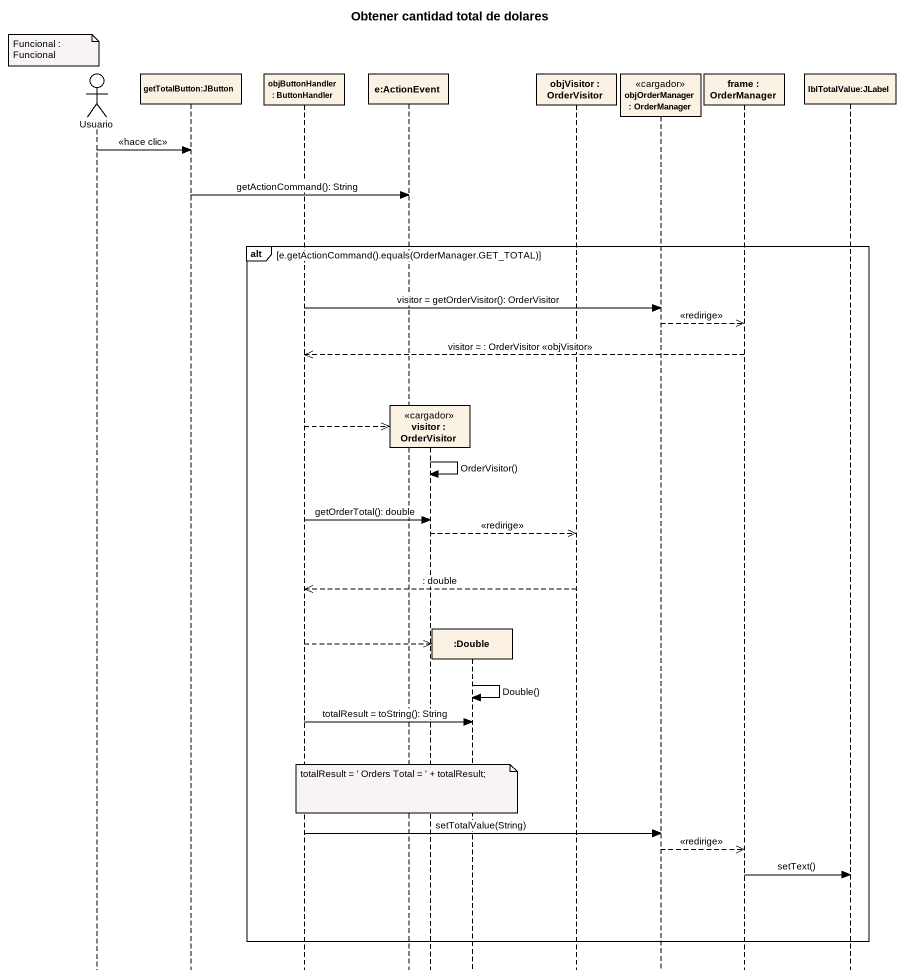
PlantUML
@startuml
title Obtener cantidad total de dolares
hide footbox
actor Usuario
participant "getTotalButton:JButton" as getTotalButton_JButton
participant "objButtonHandler : ButtonHandler" as objButtonHandler
participant "e:ActionEvent" as e_ActionEvent
participant "visitor : OrderVisitor" as visitor <<cargador>>
participant ":Double" as Double
participant "objVisitor : OrderVisitor" as objVisitor
participant "objOrderManager : OrderManager" as objOrderManager <<cargador>>
participant "frame : OrderManager" as frame_
participant "lblTotalValue:JLabel" as lblTotalValue_JLabel

note over Usuario : Funcional : Funcional
Usuario -> getTotalButton_JButton : <<hace clic>>
getTotalButton_JButton -> e_ActionEvent : getActionCommand(): String
alt e.getActionCommand().equals(OrderManager.GET_TOTAL)
  objButtonHandler -> objOrderManager : visitor = getOrderVisitor(): OrderVisitor
  objOrderManager -->> frame_ : <<redirige>>
  frame_ -->> objButtonHandler : visitor = : OrderVisitor <<objVisitor>>
  objButtonHandler -->> visitor **
  visitor -> visitor : OrderVisitor()
  objButtonHandler -> visitor : getOrderTotal(): double
  visitor -->> objVisitor : <<redirige>>
  objVisitor -->> objButtonHandler : : double
  objButtonHandler -->> Double **
  Double -> Double : Double()
  objButtonHandler -> Double : totalResult = toString(): String
  note over e_ActionEvent : totalResult = ' Orders Total = ' + totalResult;
  objButtonHandler -> objOrderManager : setTotalValue(String)
  objOrderManager -->> frame_ : <<redirige>>
  frame_ -> lblTotalValue_JLabel : setText()
end
@enduml
